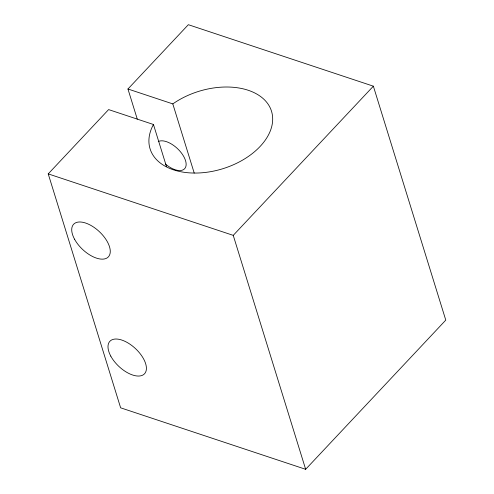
<?xml version="1.0" encoding="UTF-8"?>
<svg xmlns="http://www.w3.org/2000/svg" width="494" height="494" viewBox="0 0 494 494"><rect width="100%" height="100%" fill="white"/><g stroke="black" fill="none" stroke-linecap="round" stroke-linejoin="round"><path stroke-width="0.74" d="M48.221 173.882L108.612 109.588L153.461 124.494A63.565 40.52 -17.2 0 0 208.487 172.023A63.565 40.52 -17.2 0 0 269.699 106.846A63.565 40.52 -17.2 0 0 172.807 103.901L127.952 88.994L188.344 24.7L373.365 86.178L445.779 320.118L305.656 469.3L120.635 407.822L48.221 173.882L233.242 235.366L305.656 469.3M233.242 235.366L373.365 86.178M172.807 103.901L194.21 173.048M153.461 124.494L166.441 166.422M127.952 88.994L137.289 119.159M158.265 141.55A19.068 9.775 43.2 0 1 178.618 149.738A19.068 9.775 43.2 0 1 184.657 168.695A19.068 9.775 43.2 0 1 165.434 164.051M74.526 239.17A23.836 12.22 43.2 0 0 107.914 257.318A23.836 12.22 43.2 0 0 90.532 225.208A23.836 12.22 43.2 0 0 74.526 239.17M110.792 356.137A23.755 12.177 43.2 0 0 144.063 374.23A23.755 12.177 43.2 0 0 126.742 342.231A23.755 12.177 43.2 0 0 110.792 356.137"/></g></svg>
